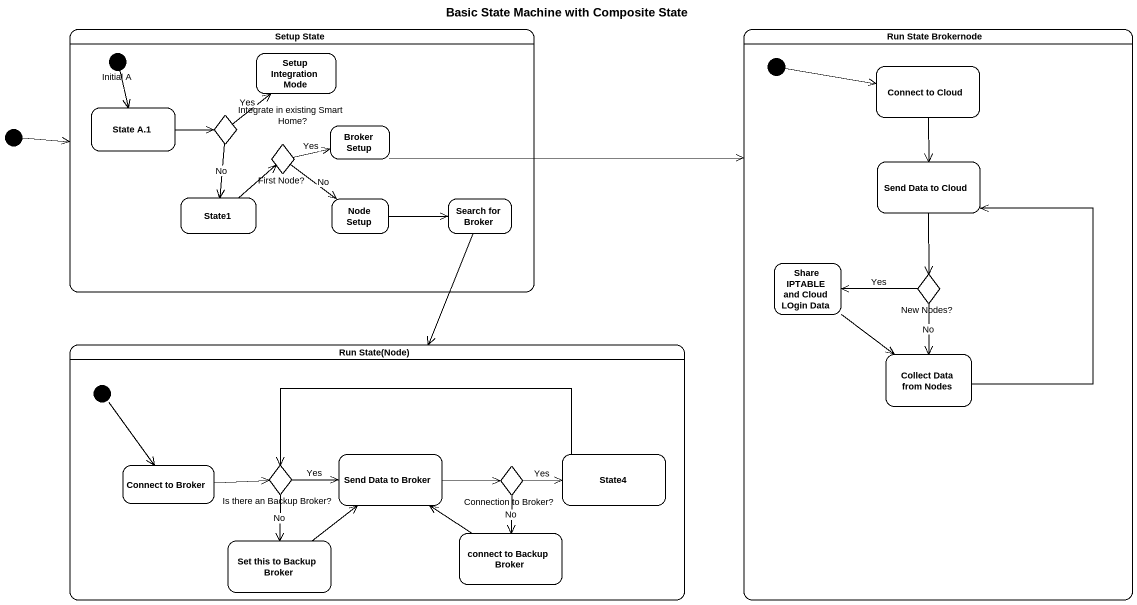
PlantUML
@startuml
title Basic State Machine with Composite State
hide empty description
state "Setup State" as Setup_State {
  state "Initial A" as Initial_A <<start>>
  state "Setup Integration Mode" as Setup_Integration_Mode
  state "State A.1" as State_A_1
  state "Integrate in existing Smart Home?" as Integrate_in_existing_Smart <<choice>>
  state "Broker Setup" as Broker_Setup
  state "First Node?" as First_Node <<choice>>
  state State1
  state "Node Setup" as Node_Setup
  state "Search for Broker" as Search_for_Broker
}
state "Run State Brokernode" as Run_State_Brokernode {
  state "Connect to Cloud" as Connect_to_Cloud
  state "Send Data to Cloud" as Send_Data_to_Cloud
  state "Share IPTABLE and Cloud LOgin Data" as Share_IPTABLE_and_Cloud
  state "New Nodes?" as New_Nodes <<choice>>
  state "Collect Data from Nodes" as Collect_Data_from_Nodes
  [*] -right-> Connect_to_Cloud
}
state "Run State(Node)" as Run_State_Node {
  state "Connect to Broker" as Connect_to_Broker
  state "Is there an Backup Broker?" as Is_there_an_Backup_Broker <<choice>>
  state "Send Data to Broker" as Send_Data_to_Broker
  state "Connection to Broker?" as Connection_to_Broker <<choice>>
  state State4
  state "Set this to Backup Broker" as Set_this_to_Backup_Broker
  state "connect to Backup Broker" as connect_to_Backup_Broker
  [*] --> Connect_to_Broker
}
[*] -right-> Setup_State
Initial_A --> State_A_1
Connect_to_Cloud --> Send_Data_to_Cloud
State_A_1 -right-> Integrate_in_existing_Smart
Integrate_in_existing_Smart -up-> Setup_Integration_Mode : Yes
Integrate_in_existing_Smart --> State1 : No
Broker_Setup -right-> Run_State_Brokernode
First_Node -right-> Broker_Setup : Yes
First_Node --> Node_Setup : No
Send_Data_to_Cloud --> New_Nodes
State1 -up-> First_Node
Node_Setup -right-> Search_for_Broker
Search_for_Broker --> Run_State_Node
Share_IPTABLE_and_Cloud --> Collect_Data_from_Nodes
New_Nodes -left-> Share_IPTABLE_and_Cloud : Yes
New_Nodes --> Collect_Data_from_Nodes : No
Collect_Data_from_Nodes -up-> Send_Data_to_Cloud
Connect_to_Broker -right-> Is_there_an_Backup_Broker
Is_there_an_Backup_Broker -right-> Send_Data_to_Broker : Yes
Is_there_an_Backup_Broker --> Set_this_to_Backup_Broker : No
Send_Data_to_Broker -right-> Connection_to_Broker
Connection_to_Broker -right-> State4 : Yes
Connection_to_Broker --> connect_to_Backup_Broker : No
State4 -left-> Is_there_an_Backup_Broker
Set_this_to_Backup_Broker -up-> Send_Data_to_Broker
connect_to_Backup_Broker -up-> Send_Data_to_Broker
@enduml
